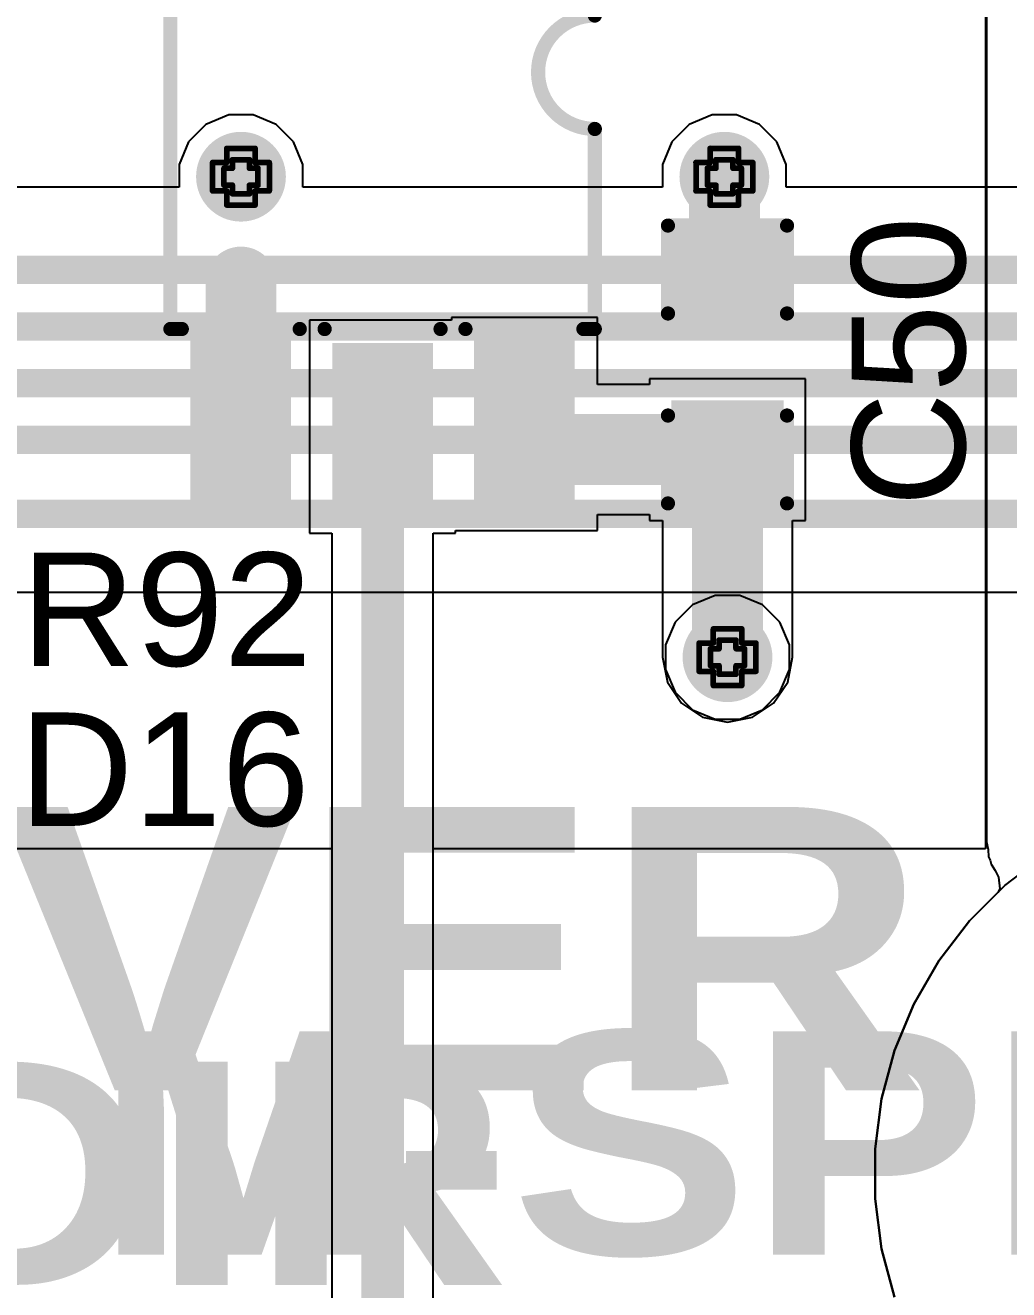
# Model space of a CAD drawing. Header units: inches. Extents: x -3 to 5259, y -3 to 5282.
# Drawn here: x 70.83 to 79.64, y 7.89 to 19.22 of the extents above; entities that cross this region are included whole.
import ezdxf

# ---------------------------------------------------------------- set-up
doc = ezdxf.new("R2010")
doc.units = ezdxf.units.IN
for name, color, linetype in [('Bottom Layer', 5, 'Continuous'), ('Bottom Solder', 6, 'Continuous'), ('Drill Drawing', 1, 'Continuous'), ('Layer 1', 16, 'Continuous'), ('Layer 2', 76, 'Continuous'), ('Top Layer', 1, 'Continuous'), ('Top Overlay', 2, 'Continuous'), ('Top Paste', 8, 'Continuous'), ('Top Solder', 216, 'Continuous'), ('Via Holes', 16, 'Continuous')]:
    doc.layers.add(name, color=color, linetype=linetype)
doc.styles.add('Arial', font='', dxfattribs={"height": 0.2})
doc.styles.add('Arial Black_Bold', font='', dxfattribs={"height": 0.2})
doc.styles.get('Arial').set_extended_font_data('Arial')
doc.styles.get('Arial Black_Bold').set_extended_font_data('Arial Black', bold=True)

# ---------------------------------------------------------------- blocks, each defined once
blk = doc.blocks.new('SO_5_19')
at = {"layer": 'Top Layer'}
for points in [[(-3.85, 0.87), (-3.85, 1.67), (-2.45, 1.67), (-2.45, 0.87)], [(2.45, 0.87), (2.45, 1.67), (3.85, 1.67), (3.85, 0.87)], [(2.475, -0.4), (2.475, 0.4), (3.875, 0.4), (3.875, -0.4)], [(-3.875, -1.67), (-3.875, -0.87), (-2.475, -0.87), (-2.475, -1.67)], [(2.45, -1.67), (2.45, -0.87), (3.85, -0.87), (3.85, -1.67)]]:
    blk.add_hatch(color=1, dxfattribs=at).paths.add_polyline_path(points)
at = {"layer": 'Top Paste'}
for points in [[(-3.85, 0.87), (-3.85, 1.67), (-2.45, 1.67), (-2.45, 0.87)], [(2.45, 0.87), (2.45, 1.67), (3.85, 1.67), (3.85, 0.87)], [(2.475, -0.4), (2.475, 0.4), (3.875, 0.4), (3.875, -0.4)], [(-3.875, -1.67), (-3.875, -0.87), (-2.475, -0.87), (-2.475, -1.67)], [(2.45, -1.67), (2.45, -0.87), (3.85, -0.87), (3.85, -1.67)]]:
    blk.add_hatch(color=8, dxfattribs=at).paths.add_polyline_path(points)
at = {"layer": 'Top Solder'}
for points in [[(-3.901, 0.819), (-3.901, 1.721), (-2.399, 1.721), (-2.399, 0.819)], [(2.399, 0.819), (2.399, 1.721), (3.901, 1.721), (3.901, 0.819)], [(2.424, -0.451), (2.424, 0.451), (3.926, 0.451), (3.926, -0.451)], [(-3.926, -1.721), (-3.926, -0.819), (-2.424, -0.819), (-2.424, -1.721)], [(2.399, -1.721), (2.399, -0.819), (3.901, -0.819), (3.901, -1.721)]]:
    blk.add_hatch(color=216, dxfattribs=at).paths.add_polyline_path(points)
at = {"layer": 'Top Overlay'}
for points in [[(-2.3, 1.798, 0.127, 0.127, 0), (-2.3, 1.9, 0.127, 0.127, 0)], [(-0.508, 1.9, 0.127, 0.127, 0), (-2.3, 1.9, 0.127, 0.127, 0)], [(0.508, 1.9, 0.127, 0.127, -1), (-0.508, 1.9, 0.127, 0.127, 0)], [(2.3, 1.9, 0.127, 0.127, 0), (0.508, 1.9, 0.127, 0.127, 0)], [(2.3, 1.798, 0.127, 0.127, 0), (2.3, 1.9, 0.127, 0.127, 0)], [(2.3, 1.798, 0.127, 0.127, 0), (2.3, 1.9, 0.127, 0.127, 0)], [(-3.988, 1.295, 0.127, 0.127, 0), (-4.115, 1.422, 0.127, 0.127, 0)], [(-4.115, 1.168, 0.127, 0.127, 0), (-4.115, 1.422, 0.127, 0.127, 0)], [(-4.115, 1.168, 0.127, 0.127, 0), (-3.988, 1.295, 0.127, 0.127, 0)], [(-2.3, -0.742, 0.127, 0.127, 0), (-2.3, 0.742, 0.127, 0.127, 0)], [(2.3, 0.519, 0.127, 0.127, 0), (2.3, 0.742, 0.127, 0.127, 0)], [(2.3, -0.742, 0.127, 0.127, 0), (2.3, -0.519, 0.127, 0.127, 0)], [(-2.3, -1.9, 0.127, 0.127, 0), (-2.3, -1.798, 0.127, 0.127, 0)], [(2.3, -1.9, 0.127, 0.127, 0), (2.3, -1.798, 0.127, 0.127, 0)], [(2.3, -1.9, 0.127, 0.127, 0), (-2.3, -1.9, 0.127, 0.127, 0)]]:
    blk.add_lwpolyline(points, format="xyseb", dxfattribs=at)
for points in [[(-2.332, 1.9, 0.0635, 0.0635, 1), (-2.268, 1.9, 0.0635, 0.0635, 1)], [(-2.332, 1.9, 0.0635, 0.0635, 1), (-2.268, 1.9, 0.0635, 0.0635, 1)], [(-0.54, 1.9, 0.0635, 0.0635, 1), (-0.476, 1.9, 0.0635, 0.0635, 1)], [(-0.539, 1.9, 0.0635, 0.0635, 1), (-0.476, 1.9, 0.0635, 0.0635, 1)], [(0.476, 1.9, 0.0635, 0.0635, 1), (0.54, 1.9, 0.0635, 0.0635, 1)], [(0.476, 1.9, 0.0635, 0.0635, 1), (0.54, 1.9, 0.0635, 0.0635, 1)], [(2.268, 1.9, 0.0635, 0.0635, 1), (2.332, 1.9, 0.0635, 0.0635, 1)], [(2.268, 1.9, 0.0635, 0.0635, 1), (2.332, 1.9, 0.0635, 0.0635, 1)], [(2.268, 1.9, 0.0635, 0.0635, 1), (2.332, 1.9, 0.0635, 0.0635, 1)], [(-2.332, 1.798, 0.0635, 0.0635, 1), (-2.268, 1.798, 0.0635, 0.0635, 1)], [(2.268, 1.798, 0.0635, 0.0635, 1), (2.332, 1.798, 0.0635, 0.0635, 1)], [(2.268, 1.798, 0.0635, 0.0635, 1), (2.332, 1.798, 0.0635, 0.0635, 1)], [(-4.147, 1.422, 0.0635, 0.0635, 1), (-4.083, 1.422, 0.0635, 0.0635, 1)], [(-4.147, 1.422, 0.0635, 0.0635, 1), (-4.083, 1.422, 0.0635, 0.0635, 1)], [(-4.02, 1.295, 0.0635, 0.0635, 1), (-3.956, 1.295, 0.0635, 0.0635, 1)], [(-4.02, 1.295, 0.0635, 0.0635, 1), (-3.956, 1.295, 0.0635, 0.0635, 1)], [(-4.147, 1.168, 0.0635, 0.0635, 1), (-4.083, 1.168, 0.0635, 0.0635, 1)], [(-4.147, 1.168, 0.0635, 0.0635, 1), (-4.083, 1.168, 0.0635, 0.0635, 1)], [(-2.332, 0.742, 0.0635, 0.0635, 1), (-2.268, 0.742, 0.0635, 0.0635, 1)], [(2.268, 0.742, 0.0635, 0.0635, 1), (2.332, 0.742, 0.0635, 0.0635, 1)], [(2.268, 0.519, 0.0635, 0.0635, 1), (2.332, 0.519, 0.0635, 0.0635, 1)], [(2.268, -0.519, 0.0635, 0.0635, 1), (2.332, -0.519, 0.0635, 0.0635, 1)], [(-2.332, -0.742, 0.0635, 0.0635, 1), (-2.268, -0.742, 0.0635, 0.0635, 1)], [(2.268, -0.742, 0.0635, 0.0635, 1), (2.332, -0.742, 0.0635, 0.0635, 1)], [(-2.332, -1.798, 0.0635, 0.0635, 1), (-2.268, -1.798, 0.0635, 0.0635, 1)], [(2.268, -1.798, 0.0635, 0.0635, 1), (2.332, -1.798, 0.0635, 0.0635, 1)], [(-2.332, -1.9, 0.0635, 0.0635, 1), (-2.268, -1.9, 0.0635, 0.0635, 1)], [(-2.332, -1.9, 0.0635, 0.0635, 1), (-2.268, -1.9, 0.0635, 0.0635, 1)], [(2.268, -1.9, 0.0635, 0.0635, 1), (2.332, -1.9, 0.0635, 0.0635, 1)], [(2.268, -1.9, 0.0635, 0.0635, 1), (2.332, -1.9, 0.0635, 0.0635, 1)]]:
    blk.add_lwpolyline(points, format="xyseb", close=True, dxfattribs=at)
blk = doc.blocks.new('C___0603_234')
at = {"layer": 'Top Layer'}
for points in [[(-0.381, 0.445), (-0.381, -0.445), (-1.143, -0.445), (-1.143, 0.445)], [(1.143, 0.445), (1.143, -0.445), (0.381, -0.445), (0.381, 0.445)]]:
    blk.add_hatch(color=1, dxfattribs=at).paths.add_polyline_path(points)
at = {"layer": 'Top Paste'}
for points in [[(-0.381, 0.445), (-0.381, -0.445), (-1.143, -0.445), (-1.143, 0.445)], [(1.143, 0.445), (1.143, -0.445), (0.381, -0.445), (0.381, 0.445)]]:
    blk.add_hatch(color=8, dxfattribs=at).paths.add_polyline_path(points)
at = {"layer": 'Top Solder'}
for points in [[(-0.321, 0.504), (-0.321, -0.504), (-1.203, -0.504), (-1.203, 0.504)], [(1.203, 0.504), (1.203, -0.504), (0.321, -0.504), (0.321, 0.504)]]:
    blk.add_hatch(color=216, dxfattribs=at).paths.add_polyline_path(points)
at = {"layer": 'Top Overlay'}
for points in [[(-1.245, 0.533, 0.127, 0.127, 0), (-0.457, 0.533, 0.127, 0.127, 0)], [(-1.245, 0.533, 0.127, 0.127, 0), (-1.245, -0.533, 0.127, 0.127, 0)], [(0.457, 0.533, 0.127, 0.127, 0), (1.245, 0.533, 0.127, 0.127, 0)], [(1.245, 0.533, 0.127, 0.127, 0), (1.245, -0.533, 0.127, 0.127, 0)], [(-1.245, -0.533, 0.127, 0.127, 0), (-0.457, -0.533, 0.127, 0.127, 0)], [(0.457, -0.533, 0.127, 0.127, 0), (1.245, -0.533, 0.127, 0.127, 0)]]:
    blk.add_lwpolyline(points, format="xyseb", dxfattribs=at)
for points in [[(-1.276, 0.533, 0.0635, 0.0635, 1), (-1.213, 0.533, 0.0635, 0.0635, 1)], [(-1.276, 0.533, 0.0635, 0.0635, 1), (-1.213, 0.533, 0.0635, 0.0635, 1)], [(-0.489, 0.533, 0.0635, 0.0635, 1), (-0.425, 0.533, 0.0635, 0.0635, 1)], [(0.425, 0.533, 0.0635, 0.0635, 1), (0.489, 0.533, 0.0635, 0.0635, 1)], [(1.213, 0.533, 0.0635, 0.0635, 1), (1.276, 0.533, 0.0635, 0.0635, 1)], [(1.213, 0.533, 0.0635, 0.0635, 1), (1.276, 0.533, 0.0635, 0.0635, 1)], [(-1.276, -0.533, 0.0635, 0.0635, 1), (-1.213, -0.533, 0.0635, 0.0635, 1)], [(-1.276, -0.533, 0.0635, 0.0635, 1), (-1.213, -0.533, 0.0635, 0.0635, 1)], [(-0.489, -0.533, 0.0635, 0.0635, 1), (-0.425, -0.533, 0.0635, 0.0635, 1)], [(0.425, -0.533, 0.0635, 0.0635, 1), (0.489, -0.533, 0.0635, 0.0635, 1)], [(1.213, -0.533, 0.0635, 0.0635, 1), (1.276, -0.533, 0.0635, 0.0635, 1)], [(1.213, -0.533, 0.0635, 0.0635, 1), (1.276, -0.533, 0.0635, 0.0635, 1)]]:
    blk.add_lwpolyline(points, format="xyseb", close=True, dxfattribs=at)

msp = doc.modelspace()

# ---------------------------------------------------------------- hatches: boundary and pattern name
at = {"layer": 'Bottom Layer'}
h = msp.add_hatch(color=5, dxfattribs=at)
edge = h.paths.add_edge_path()
edge.add_arc((72.765, 17.86), 0.3, 0, 360)
h = msp.add_hatch(color=5, dxfattribs=at)
edge = h.paths.add_edge_path()
edge.add_arc((77.093, 17.86), 0.3, 0, 360)
h = msp.add_hatch(color=5, dxfattribs=at)
edge = h.paths.add_edge_path()
edge.add_arc((77.121, 13.556), 0.3, 0, 360)
at = {"layer": 'Bottom Solder'}
h = msp.add_hatch(color=6, dxfattribs=at)
edge = h.paths.add_edge_path()
edge.add_arc((72.765, 17.86), 0.402, 0, 360)
h = msp.add_hatch(color=6, dxfattribs=at)
edge = h.paths.add_edge_path()
edge.add_arc((77.093, 17.86), 0.402, 0, 360)
h = msp.add_hatch(color=6, dxfattribs=at)
edge = h.paths.add_edge_path()
edge.add_arc((77.121, 13.556), 0.402, 0, 360)
at = {"layer": 'Layer 1'}
h = msp.add_hatch(color=16, dxfattribs=at)
edge = h.paths.add_edge_path()
edge.add_arc((72.765, 17.86), 0.3, 0, 360)
h = msp.add_hatch(color=16, dxfattribs=at)
edge = h.paths.add_edge_path()
edge.add_arc((77.093, 17.86), 0.3, 0, 360)
h = msp.add_hatch(color=16, dxfattribs=at)
edge = h.paths.add_edge_path()
edge.add_arc((77.121, 13.556), 0.3, 0, 360)
at = {"layer": 'Layer 2'}
h = msp.add_hatch(color=76, dxfattribs=at)
edge = h.paths.add_edge_path()
edge.add_arc((72.765, 17.86), 0.3, 0, 360)
h = msp.add_hatch(color=76, dxfattribs=at)
edge = h.paths.add_edge_path()
edge.add_arc((77.093, 17.86), 0.3, 0, 360)
h = msp.add_hatch(color=76, dxfattribs=at)
edge = h.paths.add_edge_path()
edge.add_arc((77.121, 13.556), 0.3, 0, 360)
at = {"layer": 'Top Layer'}
h = msp.add_hatch(color=1, dxfattribs=at)
edge = h.paths.add_edge_path()
edge.add_arc((72.765, 17.86), 0.3, 0, 360)
h = msp.add_hatch(color=1, dxfattribs=at)
edge = h.paths.add_edge_path()
edge.add_arc((77.093, 17.86), 0.3, 0, 360)
h = msp.add_hatch(color=1, dxfattribs=at)
edge = h.paths.add_edge_path()
edge.add_arc((77.121, 13.556), 0.3, 0, 360)
at = {"layer": 'Top Solder'}
h = msp.add_hatch(color=216, dxfattribs=at)
edge = h.paths.add_edge_path()
edge.add_arc((72.765, 17.86), 0.402, 0, 360)
h = msp.add_hatch(color=216, dxfattribs=at)
edge = h.paths.add_edge_path()
edge.add_arc((77.093, 17.86), 0.402, 0, 360)
h = msp.add_hatch(color=216, dxfattribs=at)
edge = h.paths.add_edge_path()
edge.add_arc((77.121, 13.556), 0.402, 0, 360)
at = {"layer": 'Via Holes'}
h = msp.add_hatch(color=7, dxfattribs=at)
edge = h.paths.add_edge_path()
edge.add_arc((72.765, 17.86), 0.15, 0, 360)
h = msp.add_hatch(color=7, dxfattribs=at)
edge = h.paths.add_edge_path()
edge.add_arc((77.093, 17.86), 0.15, 0, 360)
h = msp.add_hatch(color=7, dxfattribs=at)
edge = h.paths.add_edge_path()
edge.add_arc((77.121, 13.556), 0.15, 0, 360)

# ---------------------------------------------------------------- linework, layer by layer
at = {"layer": 'Bottom Layer'}
for p, q in [((77.011, 14.11), (76.807, 14.026)), ((77.011, 14.11), (76.807, 14.026)), ((77.231, 14.11), (77.011, 14.11)), ((77.231, 14.11), (77.011, 14.11)), ((77.435, 14.026), (77.231, 14.11)), ((77.435, 14.026), (77.231, 14.11)), ((76.807, 14.026), (76.652, 13.87)), ((76.807, 14.026), (76.652, 13.87)), ((77.591, 13.87), (77.435, 14.026)), ((77.591, 13.87), (77.435, 14.026)), ((76.652, 13.87), (76.567, 13.666)), ((76.652, 13.87), (76.567, 13.666)), ((77.675, 13.666), (77.591, 13.87)), ((77.675, 13.666), (77.591, 13.87)), ((76.567, 13.666), (76.567, 13.446)), ((76.567, 13.666), (76.567, 13.446)), ((77.675, 13.446), (77.675, 13.666)), ((77.675, 13.446), (77.675, 13.666)), ((76.567, 13.446), (76.652, 13.242)), ((76.567, 13.446), (76.652, 13.242)), ((77.591, 13.242), (77.675, 13.446)), ((77.591, 13.242), (77.675, 13.446)), ((76.652, 13.242), (76.807, 13.086)), ((76.652, 13.242), (76.807, 13.086)), ((77.435, 13.086), (77.591, 13.242)), ((77.435, 13.086), (77.591, 13.242)), ((76.807, 13.086), (77.011, 13.002)), ((76.807, 13.086), (77.011, 13.002)), ((77.231, 13.002), (77.435, 13.086)), ((77.231, 13.002), (77.435, 13.086)), ((77.011, 13.002), (77.231, 13.002)), ((77.011, 13.002), (77.231, 13.002))]:
    msp.add_line(p, q, dxfattribs=at)
at = {"layer": 'Drill Drawing'}
for points in [[(72.638, 17.987, 0.0508, 0.0508, 0), (72.638, 18.114, 0.0508, 0.0508, 0)], [(72.638, 18.114, 0.0508, 0.0508, 0), (72.892, 18.114, 0.0508, 0.0508, 0)], [(72.892, 17.987, 0.0508, 0.0508, 0), (72.892, 18.114, 0.0508, 0.0508, 0)], [(76.966, 17.987, 0.0508, 0.0508, 0), (76.966, 18.114, 0.0508, 0.0508, 0)], [(76.966, 18.114, 0.0508, 0.0508, 0), (77.22, 18.114, 0.0508, 0.0508, 0)], [(77.22, 17.987, 0.0508, 0.0508, 0), (77.22, 18.114, 0.0508, 0.0508, 0)], [(72.511, 17.733, 0.0508, 0.0508, 0), (72.511, 17.987, 0.0508, 0.0508, 0)], [(72.511, 17.987, 0.0508, 0.0508, 0), (72.638, 17.987, 0.0508, 0.0508, 0)], [(72.689, 17.936, 0.0508, 0.0508, 0), (72.689, 18.012, 0.0508, 0.0508, 0)], [(72.689, 18.012, 0.0508, 0.0508, 0), (72.841, 18.012, 0.0508, 0.0508, 0)], [(72.841, 17.936, 0.0508, 0.0508, 0), (72.841, 18.012, 0.0508, 0.0508, 0)], [(72.892, 17.987, 0.0508, 0.0508, 0), (73.019, 17.987, 0.0508, 0.0508, 0)], [(73.019, 17.733, 0.0508, 0.0508, 0), (73.019, 17.987, 0.0508, 0.0508, 0)], [(76.839, 17.733, 0.0508, 0.0508, 0), (76.839, 17.987, 0.0508, 0.0508, 0)], [(76.839, 17.987, 0.0508, 0.0508, 0), (76.966, 17.987, 0.0508, 0.0508, 0)], [(77.017, 17.936, 0.0508, 0.0508, 0), (77.017, 18.012, 0.0508, 0.0508, 0)], [(77.017, 18.012, 0.0508, 0.0508, 0), (77.169, 18.012, 0.0508, 0.0508, 0)], [(77.169, 17.936, 0.0508, 0.0508, 0), (77.169, 18.012, 0.0508, 0.0508, 0)], [(77.22, 17.987, 0.0508, 0.0508, 0), (77.347, 17.987, 0.0508, 0.0508, 0)], [(77.347, 17.733, 0.0508, 0.0508, 0), (77.347, 17.987, 0.0508, 0.0508, 0)], [(72.612, 17.784, 0.0508, 0.0508, 0), (72.612, 17.936, 0.0508, 0.0508, 0)], [(72.612, 17.936, 0.0508, 0.0508, 0), (72.689, 17.936, 0.0508, 0.0508, 0)], [(72.841, 17.936, 0.0508, 0.0508, 0), (72.917, 17.936, 0.0508, 0.0508, 0)], [(72.917, 17.784, 0.0508, 0.0508, 0), (72.917, 17.936, 0.0508, 0.0508, 0)], [(76.941, 17.784, 0.0508, 0.0508, 0), (76.941, 17.936, 0.0508, 0.0508, 0)], [(76.941, 17.936, 0.0508, 0.0508, 0), (77.017, 17.936, 0.0508, 0.0508, 0)], [(77.169, 17.936, 0.0508, 0.0508, 0), (77.245, 17.936, 0.0508, 0.0508, 0)], [(77.245, 17.784, 0.0508, 0.0508, 0), (77.245, 17.936, 0.0508, 0.0508, 0)], [(72.612, 17.784, 0.0508, 0.0508, 0), (72.689, 17.784, 0.0508, 0.0508, 0)], [(72.689, 17.707, 0.0508, 0.0508, 0), (72.689, 17.784, 0.0508, 0.0508, 0)], [(72.841, 17.784, 0.0508, 0.0508, 0), (72.917, 17.784, 0.0508, 0.0508, 0)], [(72.841, 17.707, 0.0508, 0.0508, 0), (72.841, 17.784, 0.0508, 0.0508, 0)], [(76.941, 17.784, 0.0508, 0.0508, 0), (77.017, 17.784, 0.0508, 0.0508, 0)], [(77.017, 17.707, 0.0508, 0.0508, 0), (77.017, 17.784, 0.0508, 0.0508, 0)], [(77.169, 17.784, 0.0508, 0.0508, 0), (77.245, 17.784, 0.0508, 0.0508, 0)], [(77.169, 17.707, 0.0508, 0.0508, 0), (77.169, 17.784, 0.0508, 0.0508, 0)], [(72.511, 17.733, 0.0508, 0.0508, 0), (72.638, 17.733, 0.0508, 0.0508, 0)], [(72.638, 17.606, 0.0508, 0.0508, 0), (72.638, 17.733, 0.0508, 0.0508, 0)], [(72.689, 17.707, 0.0508, 0.0508, 0), (72.841, 17.707, 0.0508, 0.0508, 0)], [(72.892, 17.733, 0.0508, 0.0508, 0), (73.019, 17.733, 0.0508, 0.0508, 0)], [(72.892, 17.606, 0.0508, 0.0508, 0), (72.892, 17.733, 0.0508, 0.0508, 0)], [(76.839, 17.733, 0.0508, 0.0508, 0), (76.966, 17.733, 0.0508, 0.0508, 0)], [(76.966, 17.606, 0.0508, 0.0508, 0), (76.966, 17.733, 0.0508, 0.0508, 0)], [(77.017, 17.707, 0.0508, 0.0508, 0), (77.169, 17.707, 0.0508, 0.0508, 0)], [(77.22, 17.733, 0.0508, 0.0508, 0), (77.347, 17.733, 0.0508, 0.0508, 0)], [(77.22, 17.606, 0.0508, 0.0508, 0), (77.22, 17.733, 0.0508, 0.0508, 0)], [(72.638, 17.606, 0.0508, 0.0508, 0), (72.892, 17.606, 0.0508, 0.0508, 0)], [(76.966, 17.606, 0.0508, 0.0508, 0), (77.22, 17.606, 0.0508, 0.0508, 0)], [(76.994, 13.683, 0.0508, 0.0508, 0), (76.994, 13.81, 0.0508, 0.0508, 0)], [(76.994, 13.81, 0.0508, 0.0508, 0), (77.248, 13.81, 0.0508, 0.0508, 0)], [(77.248, 13.683, 0.0508, 0.0508, 0), (77.248, 13.81, 0.0508, 0.0508, 0)], [(76.867, 13.429, 0.0508, 0.0508, 0), (76.867, 13.683, 0.0508, 0.0508, 0)], [(76.867, 13.683, 0.0508, 0.0508, 0), (76.994, 13.683, 0.0508, 0.0508, 0)], [(77.045, 13.632, 0.0508, 0.0508, 0), (77.045, 13.709, 0.0508, 0.0508, 0)], [(77.045, 13.709, 0.0508, 0.0508, 0), (77.197, 13.709, 0.0508, 0.0508, 0)], [(77.197, 13.632, 0.0508, 0.0508, 0), (77.197, 13.709, 0.0508, 0.0508, 0)], [(77.248, 13.683, 0.0508, 0.0508, 0), (77.375, 13.683, 0.0508, 0.0508, 0)], [(77.375, 13.429, 0.0508, 0.0508, 0), (77.375, 13.683, 0.0508, 0.0508, 0)], [(76.969, 13.48, 0.0508, 0.0508, 0), (76.969, 13.632, 0.0508, 0.0508, 0)], [(76.969, 13.632, 0.0508, 0.0508, 0), (77.045, 13.632, 0.0508, 0.0508, 0)], [(77.197, 13.632, 0.0508, 0.0508, 0), (77.274, 13.632, 0.0508, 0.0508, 0)], [(77.274, 13.48, 0.0508, 0.0508, 0), (77.274, 13.632, 0.0508, 0.0508, 0)], [(76.969, 13.48, 0.0508, 0.0508, 0), (77.045, 13.48, 0.0508, 0.0508, 0)], [(77.045, 13.404, 0.0508, 0.0508, 0), (77.045, 13.48, 0.0508, 0.0508, 0)], [(77.197, 13.48, 0.0508, 0.0508, 0), (77.274, 13.48, 0.0508, 0.0508, 0)], [(77.197, 13.404, 0.0508, 0.0508, 0), (77.197, 13.48, 0.0508, 0.0508, 0)], [(76.867, 13.429, 0.0508, 0.0508, 0), (76.994, 13.429, 0.0508, 0.0508, 0)], [(76.994, 13.302, 0.0508, 0.0508, 0), (76.994, 13.429, 0.0508, 0.0508, 0)], [(77.045, 13.404, 0.0508, 0.0508, 0), (77.197, 13.404, 0.0508, 0.0508, 0)], [(77.248, 13.429, 0.0508, 0.0508, 0), (77.375, 13.429, 0.0508, 0.0508, 0)], [(77.248, 13.302, 0.0508, 0.0508, 0), (77.248, 13.429, 0.0508, 0.0508, 0)], [(76.994, 13.302, 0.0508, 0.0508, 0), (77.248, 13.302, 0.0508, 0.0508, 0)]]:
    msp.add_lwpolyline(points, format="xyseb", dxfattribs=at)
for points in [[(72.625, 18.114, 0.0254, 0.0254, 1), (72.65, 18.114, 0.0254, 0.0254, 1)], [(72.625, 18.114, 0.0254, 0.0254, 1), (72.65, 18.114, 0.0254, 0.0254, 1)], [(72.879, 18.114, 0.0254, 0.0254, 1), (72.904, 18.114, 0.0254, 0.0254, 1)], [(72.879, 18.114, 0.0254, 0.0254, 1), (72.904, 18.114, 0.0254, 0.0254, 1)], [(76.953, 18.114, 0.0254, 0.0254, 1), (76.979, 18.114, 0.0254, 0.0254, 1)], [(76.953, 18.114, 0.0254, 0.0254, 1), (76.979, 18.114, 0.0254, 0.0254, 1)], [(77.207, 18.114, 0.0254, 0.0254, 1), (77.233, 18.114, 0.0254, 0.0254, 1)], [(77.207, 18.114, 0.0254, 0.0254, 1), (77.233, 18.114, 0.0254, 0.0254, 1)], [(72.498, 17.987, 0.0254, 0.0254, 1), (72.523, 17.987, 0.0254, 0.0254, 1)], [(72.498, 17.987, 0.0254, 0.0254, 1), (72.523, 17.987, 0.0254, 0.0254, 1)], [(72.625, 17.987, 0.0254, 0.0254, 1), (72.65, 17.987, 0.0254, 0.0254, 1)], [(72.625, 17.987, 0.0254, 0.0254, 1), (72.65, 17.987, 0.0254, 0.0254, 1)], [(72.676, 18.012, 0.0254, 0.0254, 1), (72.701, 18.012, 0.0254, 0.0254, 1)], [(72.676, 18.012, 0.0254, 0.0254, 1), (72.701, 18.012, 0.0254, 0.0254, 1)], [(72.828, 18.012, 0.0254, 0.0254, 1), (72.854, 18.012, 0.0254, 0.0254, 1)], [(72.828, 18.012, 0.0254, 0.0254, 1), (72.854, 18.012, 0.0254, 0.0254, 1)], [(72.879, 17.987, 0.0254, 0.0254, 1), (72.904, 17.987, 0.0254, 0.0254, 1)], [(72.879, 17.987, 0.0254, 0.0254, 1), (72.904, 17.987, 0.0254, 0.0254, 1)], [(73.006, 17.987, 0.0254, 0.0254, 1), (73.031, 17.987, 0.0254, 0.0254, 1)], [(73.006, 17.987, 0.0254, 0.0254, 1), (73.031, 17.987, 0.0254, 0.0254, 1)], [(76.826, 17.987, 0.0254, 0.0254, 1), (76.852, 17.987, 0.0254, 0.0254, 1)], [(76.826, 17.987, 0.0254, 0.0254, 1), (76.852, 17.987, 0.0254, 0.0254, 1)], [(76.953, 17.987, 0.0254, 0.0254, 1), (76.979, 17.987, 0.0254, 0.0254, 1)], [(76.953, 17.987, 0.0254, 0.0254, 1), (76.979, 17.987, 0.0254, 0.0254, 1)], [(77.004, 18.012, 0.0254, 0.0254, 1), (77.03, 18.012, 0.0254, 0.0254, 1)], [(77.004, 18.012, 0.0254, 0.0254, 1), (77.03, 18.012, 0.0254, 0.0254, 1)], [(77.157, 18.012, 0.0254, 0.0254, 1), (77.182, 18.012, 0.0254, 0.0254, 1)], [(77.157, 18.012, 0.0254, 0.0254, 1), (77.182, 18.012, 0.0254, 0.0254, 1)], [(77.207, 17.987, 0.0254, 0.0254, 1), (77.233, 17.987, 0.0254, 0.0254, 1)], [(77.207, 17.987, 0.0254, 0.0254, 1), (77.233, 17.987, 0.0254, 0.0254, 1)], [(77.334, 17.987, 0.0254, 0.0254, 1), (77.36, 17.987, 0.0254, 0.0254, 1)], [(77.334, 17.987, 0.0254, 0.0254, 1), (77.36, 17.987, 0.0254, 0.0254, 1)], [(72.6, 17.936, 0.0254, 0.0254, 1), (72.625, 17.936, 0.0254, 0.0254, 1)], [(72.6, 17.936, 0.0254, 0.0254, 1), (72.625, 17.936, 0.0254, 0.0254, 1)], [(72.676, 17.936, 0.0254, 0.0254, 1), (72.701, 17.936, 0.0254, 0.0254, 1)], [(72.676, 17.936, 0.0254, 0.0254, 1), (72.701, 17.936, 0.0254, 0.0254, 1)], [(72.828, 17.936, 0.0254, 0.0254, 1), (72.854, 17.936, 0.0254, 0.0254, 1)], [(72.828, 17.936, 0.0254, 0.0254, 1), (72.854, 17.936, 0.0254, 0.0254, 1)], [(72.904, 17.936, 0.0254, 0.0254, 1), (72.93, 17.936, 0.0254, 0.0254, 1)], [(72.904, 17.936, 0.0254, 0.0254, 1), (72.93, 17.936, 0.0254, 0.0254, 1)], [(76.928, 17.936, 0.0254, 0.0254, 1), (76.953, 17.936, 0.0254, 0.0254, 1)], [(76.928, 17.936, 0.0254, 0.0254, 1), (76.953, 17.936, 0.0254, 0.0254, 1)], [(77.004, 17.936, 0.0254, 0.0254, 1), (77.03, 17.936, 0.0254, 0.0254, 1)], [(77.004, 17.936, 0.0254, 0.0254, 1), (77.03, 17.936, 0.0254, 0.0254, 1)], [(77.157, 17.936, 0.0254, 0.0254, 1), (77.182, 17.936, 0.0254, 0.0254, 1)], [(77.157, 17.936, 0.0254, 0.0254, 1), (77.182, 17.936, 0.0254, 0.0254, 1)], [(77.233, 17.936, 0.0254, 0.0254, 1), (77.258, 17.936, 0.0254, 0.0254, 1)], [(77.233, 17.936, 0.0254, 0.0254, 1), (77.258, 17.936, 0.0254, 0.0254, 1)], [(72.6, 17.784, 0.0254, 0.0254, 1), (72.625, 17.784, 0.0254, 0.0254, 1)], [(72.6, 17.784, 0.0254, 0.0254, 1), (72.625, 17.784, 0.0254, 0.0254, 1)], [(72.676, 17.784, 0.0254, 0.0254, 1), (72.701, 17.784, 0.0254, 0.0254, 1)], [(72.676, 17.784, 0.0254, 0.0254, 1), (72.701, 17.784, 0.0254, 0.0254, 1)], [(72.828, 17.784, 0.0254, 0.0254, 1), (72.854, 17.784, 0.0254, 0.0254, 1)], [(72.828, 17.784, 0.0254, 0.0254, 1), (72.854, 17.784, 0.0254, 0.0254, 1)], [(72.904, 17.784, 0.0254, 0.0254, 1), (72.93, 17.784, 0.0254, 0.0254, 1)], [(72.904, 17.784, 0.0254, 0.0254, 1), (72.93, 17.784, 0.0254, 0.0254, 1)], [(76.928, 17.784, 0.0254, 0.0254, 1), (76.953, 17.784, 0.0254, 0.0254, 1)], [(76.928, 17.784, 0.0254, 0.0254, 1), (76.953, 17.784, 0.0254, 0.0254, 1)], [(77.004, 17.784, 0.0254, 0.0254, 1), (77.03, 17.784, 0.0254, 0.0254, 1)], [(77.004, 17.784, 0.0254, 0.0254, 1), (77.03, 17.784, 0.0254, 0.0254, 1)], [(77.157, 17.784, 0.0254, 0.0254, 1), (77.182, 17.784, 0.0254, 0.0254, 1)], [(77.157, 17.784, 0.0254, 0.0254, 1), (77.182, 17.784, 0.0254, 0.0254, 1)], [(77.233, 17.784, 0.0254, 0.0254, 1), (77.258, 17.784, 0.0254, 0.0254, 1)], [(77.233, 17.784, 0.0254, 0.0254, 1), (77.258, 17.784, 0.0254, 0.0254, 1)], [(72.498, 17.733, 0.0254, 0.0254, 1), (72.523, 17.733, 0.0254, 0.0254, 1)], [(72.498, 17.733, 0.0254, 0.0254, 1), (72.523, 17.733, 0.0254, 0.0254, 1)], [(72.625, 17.733, 0.0254, 0.0254, 1), (72.65, 17.733, 0.0254, 0.0254, 1)], [(72.625, 17.733, 0.0254, 0.0254, 1), (72.65, 17.733, 0.0254, 0.0254, 1)], [(72.676, 17.707, 0.0254, 0.0254, 1), (72.701, 17.707, 0.0254, 0.0254, 1)], [(72.676, 17.707, 0.0254, 0.0254, 1), (72.701, 17.707, 0.0254, 0.0254, 1)], [(72.828, 17.707, 0.0254, 0.0254, 1), (72.854, 17.707, 0.0254, 0.0254, 1)], [(72.828, 17.707, 0.0254, 0.0254, 1), (72.854, 17.707, 0.0254, 0.0254, 1)], [(72.879, 17.733, 0.0254, 0.0254, 1), (72.904, 17.733, 0.0254, 0.0254, 1)], [(72.879, 17.733, 0.0254, 0.0254, 1), (72.904, 17.733, 0.0254, 0.0254, 1)], [(73.006, 17.733, 0.0254, 0.0254, 1), (73.031, 17.733, 0.0254, 0.0254, 1)], [(73.006, 17.733, 0.0254, 0.0254, 1), (73.031, 17.733, 0.0254, 0.0254, 1)], [(76.826, 17.733, 0.0254, 0.0254, 1), (76.852, 17.733, 0.0254, 0.0254, 1)], [(76.826, 17.733, 0.0254, 0.0254, 1), (76.852, 17.733, 0.0254, 0.0254, 1)], [(76.953, 17.733, 0.0254, 0.0254, 1), (76.979, 17.733, 0.0254, 0.0254, 1)], [(76.953, 17.733, 0.0254, 0.0254, 1), (76.979, 17.733, 0.0254, 0.0254, 1)], [(77.004, 17.707, 0.0254, 0.0254, 1), (77.03, 17.707, 0.0254, 0.0254, 1)], [(77.004, 17.707, 0.0254, 0.0254, 1), (77.03, 17.707, 0.0254, 0.0254, 1)], [(77.157, 17.707, 0.0254, 0.0254, 1), (77.182, 17.707, 0.0254, 0.0254, 1)], [(77.157, 17.707, 0.0254, 0.0254, 1), (77.182, 17.707, 0.0254, 0.0254, 1)], [(77.207, 17.733, 0.0254, 0.0254, 1), (77.233, 17.733, 0.0254, 0.0254, 1)], [(77.207, 17.733, 0.0254, 0.0254, 1), (77.233, 17.733, 0.0254, 0.0254, 1)], [(77.334, 17.733, 0.0254, 0.0254, 1), (77.36, 17.733, 0.0254, 0.0254, 1)], [(77.334, 17.733, 0.0254, 0.0254, 1), (77.36, 17.733, 0.0254, 0.0254, 1)], [(72.625, 17.606, 0.0254, 0.0254, 1), (72.65, 17.606, 0.0254, 0.0254, 1)], [(72.625, 17.606, 0.0254, 0.0254, 1), (72.65, 17.606, 0.0254, 0.0254, 1)], [(72.879, 17.606, 0.0254, 0.0254, 1), (72.904, 17.606, 0.0254, 0.0254, 1)], [(72.879, 17.606, 0.0254, 0.0254, 1), (72.904, 17.606, 0.0254, 0.0254, 1)], [(76.953, 17.606, 0.0254, 0.0254, 1), (76.979, 17.606, 0.0254, 0.0254, 1)], [(76.953, 17.606, 0.0254, 0.0254, 1), (76.979, 17.606, 0.0254, 0.0254, 1)], [(77.207, 17.606, 0.0254, 0.0254, 1), (77.233, 17.606, 0.0254, 0.0254, 1)], [(77.207, 17.606, 0.0254, 0.0254, 1), (77.233, 17.606, 0.0254, 0.0254, 1)], [(76.982, 13.81, 0.0254, 0.0254, 1), (77.007, 13.81, 0.0254, 0.0254, 1)], [(76.982, 13.81, 0.0254, 0.0254, 1), (77.007, 13.81, 0.0254, 0.0254, 1)], [(77.236, 13.81, 0.0254, 0.0254, 1), (77.261, 13.81, 0.0254, 0.0254, 1)], [(77.236, 13.81, 0.0254, 0.0254, 1), (77.261, 13.81, 0.0254, 0.0254, 1)], [(76.855, 13.683, 0.0254, 0.0254, 1), (76.88, 13.683, 0.0254, 0.0254, 1)], [(76.855, 13.683, 0.0254, 0.0254, 1), (76.88, 13.683, 0.0254, 0.0254, 1)], [(76.982, 13.683, 0.0254, 0.0254, 1), (77.007, 13.683, 0.0254, 0.0254, 1)], [(76.982, 13.683, 0.0254, 0.0254, 1), (77.007, 13.683, 0.0254, 0.0254, 1)], [(77.032, 13.709, 0.0254, 0.0254, 1), (77.058, 13.709, 0.0254, 0.0254, 1)], [(77.032, 13.709, 0.0254, 0.0254, 1), (77.058, 13.709, 0.0254, 0.0254, 1)], [(77.185, 13.709, 0.0254, 0.0254, 1), (77.21, 13.709, 0.0254, 0.0254, 1)], [(77.185, 13.709, 0.0254, 0.0254, 1), (77.21, 13.709, 0.0254, 0.0254, 1)], [(77.236, 13.683, 0.0254, 0.0254, 1), (77.261, 13.683, 0.0254, 0.0254, 1)], [(77.236, 13.683, 0.0254, 0.0254, 1), (77.261, 13.683, 0.0254, 0.0254, 1)], [(77.363, 13.683, 0.0254, 0.0254, 1), (77.388, 13.683, 0.0254, 0.0254, 1)], [(77.363, 13.683, 0.0254, 0.0254, 1), (77.388, 13.683, 0.0254, 0.0254, 1)], [(76.956, 13.632, 0.0254, 0.0254, 1), (76.982, 13.632, 0.0254, 0.0254, 1)], [(76.956, 13.632, 0.0254, 0.0254, 1), (76.982, 13.632, 0.0254, 0.0254, 1)], [(77.032, 13.632, 0.0254, 0.0254, 1), (77.058, 13.632, 0.0254, 0.0254, 1)], [(77.032, 13.632, 0.0254, 0.0254, 1), (77.058, 13.632, 0.0254, 0.0254, 1)], [(77.185, 13.632, 0.0254, 0.0254, 1), (77.21, 13.632, 0.0254, 0.0254, 1)], [(77.185, 13.632, 0.0254, 0.0254, 1), (77.21, 13.632, 0.0254, 0.0254, 1)], [(77.261, 13.632, 0.0254, 0.0254, 1), (77.286, 13.632, 0.0254, 0.0254, 1)], [(77.261, 13.632, 0.0254, 0.0254, 1), (77.286, 13.632, 0.0254, 0.0254, 1)], [(76.956, 13.48, 0.0254, 0.0254, 1), (76.982, 13.48, 0.0254, 0.0254, 1)], [(76.956, 13.48, 0.0254, 0.0254, 1), (76.982, 13.48, 0.0254, 0.0254, 1)], [(77.032, 13.48, 0.0254, 0.0254, 1), (77.058, 13.48, 0.0254, 0.0254, 1)], [(77.032, 13.48, 0.0254, 0.0254, 1), (77.058, 13.48, 0.0254, 0.0254, 1)], [(77.185, 13.48, 0.0254, 0.0254, 1), (77.21, 13.48, 0.0254, 0.0254, 1)], [(77.185, 13.48, 0.0254, 0.0254, 1), (77.21, 13.48, 0.0254, 0.0254, 1)], [(77.261, 13.48, 0.0254, 0.0254, 1), (77.286, 13.48, 0.0254, 0.0254, 1)], [(77.261, 13.48, 0.0254, 0.0254, 1), (77.286, 13.48, 0.0254, 0.0254, 1)], [(76.855, 13.429, 0.0254, 0.0254, 1), (76.88, 13.429, 0.0254, 0.0254, 1)], [(76.855, 13.429, 0.0254, 0.0254, 1), (76.88, 13.429, 0.0254, 0.0254, 1)], [(76.982, 13.429, 0.0254, 0.0254, 1), (77.007, 13.429, 0.0254, 0.0254, 1)], [(76.982, 13.429, 0.0254, 0.0254, 1), (77.007, 13.429, 0.0254, 0.0254, 1)], [(77.032, 13.404, 0.0254, 0.0254, 1), (77.058, 13.404, 0.0254, 0.0254, 1)], [(77.032, 13.404, 0.0254, 0.0254, 1), (77.058, 13.404, 0.0254, 0.0254, 1)], [(77.185, 13.404, 0.0254, 0.0254, 1), (77.21, 13.404, 0.0254, 0.0254, 1)], [(77.185, 13.404, 0.0254, 0.0254, 1), (77.21, 13.404, 0.0254, 0.0254, 1)], [(77.236, 13.429, 0.0254, 0.0254, 1), (77.261, 13.429, 0.0254, 0.0254, 1)], [(77.236, 13.429, 0.0254, 0.0254, 1), (77.261, 13.429, 0.0254, 0.0254, 1)], [(77.363, 13.429, 0.0254, 0.0254, 1), (77.388, 13.429, 0.0254, 0.0254, 1)], [(77.363, 13.429, 0.0254, 0.0254, 1), (77.388, 13.429, 0.0254, 0.0254, 1)], [(76.982, 13.302, 0.0254, 0.0254, 1), (77.007, 13.302, 0.0254, 0.0254, 1)], [(76.982, 13.302, 0.0254, 0.0254, 1), (77.007, 13.302, 0.0254, 0.0254, 1)], [(77.236, 13.302, 0.0254, 0.0254, 1), (77.261, 13.302, 0.0254, 0.0254, 1)], [(77.236, 13.302, 0.0254, 0.0254, 1), (77.261, 13.302, 0.0254, 0.0254, 1)]]:
    msp.add_lwpolyline(points, format="xyseb", close=True, dxfattribs=at)
at = {"layer": 'Layer 1'}
for p, q in [((77.011, 14.11), (76.807, 14.026)), ((77.231, 14.11), (77.011, 14.11)), ((77.435, 14.026), (77.231, 14.11)), ((76.807, 14.026), (76.652, 13.87)), ((77.591, 13.87), (77.435, 14.026)), ((76.652, 13.87), (76.567, 13.666)), ((77.675, 13.666), (77.591, 13.87)), ((76.567, 13.666), (76.567, 13.446)), ((77.675, 13.446), (77.675, 13.666)), ((76.567, 13.446), (76.652, 13.242)), ((77.591, 13.242), (77.675, 13.446)), ((76.652, 13.242), (76.807, 13.086)), ((77.435, 13.086), (77.591, 13.242)), ((76.807, 13.086), (77.011, 13.002)), ((77.231, 13.002), (77.435, 13.086)), ((77.011, 13.002), (77.231, 13.002))]:
    msp.add_line(p, q, dxfattribs=at)
at = {"layer": 'Layer 2'}
for p, q in [((72.655, 18.414), (72.451, 18.329)), ((72.875, 18.414), (72.655, 18.414)), ((73.079, 18.329), (72.875, 18.414)), ((76.983, 18.414), (76.779, 18.329)), ((77.203, 18.414), (76.983, 18.414)), ((77.407, 18.329), (77.203, 18.414)), ((72.451, 18.329), (72.295, 18.174)), ((73.234, 18.174), (73.079, 18.329)), ((76.779, 18.329), (76.623, 18.174)), ((77.563, 18.174), (77.407, 18.329)), ((72.295, 18.174), (72.211, 17.97)), ((73.319, 17.97), (73.234, 18.174)), ((76.623, 18.174), (76.539, 17.97)), ((77.647, 17.97), (77.563, 18.174)), ((72.211, 17.97), (72.211, 17.767)), ((73.319, 17.767), (73.319, 17.97)), ((76.539, 17.97), (76.539, 17.767)), ((77.647, 17.767), (77.647, 17.97)), ((72.211, 17.767), (68.143, 17.767)), ((76.539, 17.767), (73.319, 17.767)), ((102.503, 17.767), (77.647, 17.767)), ((66.281, 14.139), (121.859, 14.139))]:
    msp.add_line(p, q, dxfattribs=at)
for points in [[(67.148, 17.026, 0.254, 0.254, 0), (125.296, 17.026, 0.254, 0.254, 0)], [(66.938, 16.518, 0.254, 0.254, 0), (126.536, 16.518, 0.254, 0.254, 0)], [(66.727, 16.01, 0.254, 0.254, 0), (127.331, 16.01, 0.254, 0.254, 0)], [(66.517, 15.502, 0.254, 0.254, 0), (132.676, 15.502, 0.254, 0.254, 0)], [(66.461, 14.839, 0.254, 0.254, 0), (119.625, 14.839, 0.254, 0.254, 0)]]:
    msp.add_lwpolyline(points, format="xyseb", dxfattribs=at)
at = {"layer": 'Top Layer'}
for p, q in [((79.441, 33.302), (79.441, 11.901)), ((79.43, 30.734), (79.43, 11.84)), ((74.649, 16.575), (73.379, 16.575)), ((73.379, 16.575), (73.379, 14.667)), ((74.649, 16.575), (73.379, 16.575)), ((73.379, 16.575), (73.379, 14.667)), ((75.957, 16.6), (74.649, 16.6)), ((74.649, 16.6), (74.649, 16.575)), ((75.957, 16.6), (74.649, 16.6)), ((74.649, 16.6), (74.649, 16.575)), ((75.957, 15.999), (75.957, 16.6)), ((75.957, 15.999), (75.957, 16.6)), ((76.423, 15.999), (75.957, 15.999)), ((76.423, 15.999), (75.957, 15.999)), ((77.82, 16.051), (76.423, 16.051)), ((76.423, 16.051), (76.423, 15.999)), ((77.82, 16.051), (76.423, 16.051)), ((76.423, 16.051), (76.423, 15.999)), ((77.82, 14.781), (77.82, 16.051)), ((77.82, 14.781), (77.82, 16.051)), ((75.957, 14.692), (75.957, 14.833)), ((75.957, 14.833), (76.423, 14.833)), ((75.957, 14.692), (75.957, 14.833)), ((75.957, 14.833), (76.423, 14.833)), ((76.423, 14.833), (76.423, 14.781)), ((76.423, 14.833), (76.423, 14.781)), ((76.423, 14.781), (76.539, 14.781)), ((76.423, 14.781), (76.539, 14.781)), ((76.539, 14.781), (76.539, 13.556)), ((76.539, 14.781), (76.539, 13.556)), ((77.704, 13.556), (77.704, 14.781)), ((77.704, 14.781), (77.82, 14.781)), ((77.704, 13.556), (77.704, 14.781)), ((77.704, 14.781), (77.82, 14.781)), ((73.379, 14.667), (73.579, 14.667)), ((73.379, 14.667), (73.579, 14.667)), ((73.579, 14.667), (73.579, 4.068)), ((73.579, 14.667), (73.579, 11.84)), ((74.486, 4.068), (74.486, 14.667)), ((74.486, 14.667), (74.687, 14.667)), ((74.486, 11.84), (74.486, 14.667)), ((74.486, 14.667), (74.687, 14.667)), ((74.687, 14.667), (74.687, 14.692)), ((74.687, 14.692), (75.957, 14.692)), ((74.687, 14.667), (74.687, 14.692)), ((74.687, 14.692), (75.957, 14.692)), ((76.539, 13.556), (76.583, 13.333)), ((76.539, 13.556), (76.583, 13.333)), ((77.66, 13.333), (77.704, 13.556)), ((77.66, 13.333), (77.704, 13.556)), ((76.583, 13.333), (76.709, 13.144)), ((76.583, 13.333), (76.709, 13.144)), ((77.533, 13.144), (77.66, 13.333)), ((77.533, 13.144), (77.66, 13.333)), ((76.709, 13.144), (76.898, 13.018)), ((76.709, 13.144), (76.898, 13.018)), ((77.344, 13.018), (77.533, 13.144)), ((77.344, 13.018), (77.533, 13.144)), ((76.898, 13.018), (77.121, 12.973)), ((76.898, 13.018), (77.121, 12.973)), ((77.121, 12.973), (77.344, 13.018)), ((77.121, 12.973), (77.344, 13.018)), ((79.441, 11.901), (79.454, 11.835)), ((73.579, 11.84), (69.602, 11.84)), ((79.43, 11.84), (74.486, 11.84)), ((79.454, 11.835), (79.459, 11.767)), ((79.605, 11.512), (79.962, 11.785)), ((79.459, 11.767), (79.474, 11.737)), ((79.474, 11.737), (79.481, 11.703)), ((79.481, 11.703), (79.518, 11.647)), ((79.518, 11.647), (79.548, 11.586)), ((79.548, 11.586), (79.56, 11.48)), ((79.287, 11.194), (79.605, 11.512)), ((79.541, 11.448), (79.287, 11.194)), ((79.56, 11.48), (79.541, 11.448)), ((79.014, 10.837), (79.287, 11.194)), ((79.287, 11.194), (79.014, 10.837)), ((78.789, 10.448), (79.014, 10.837)), ((79.014, 10.837), (78.789, 10.448)), ((78.617, 10.033), (78.789, 10.448)), ((78.789, 10.448), (78.617, 10.033)), ((78.501, 9.599), (78.617, 10.033)), ((78.617, 10.033), (78.501, 9.599)), ((78.442, 9.153), (78.501, 9.599)), ((78.501, 9.599), (78.442, 9.153)), ((78.442, 8.928), (78.442, 9.153)), ((78.442, 9.153), (78.442, 8.704)), ((78.442, 8.928), (78.442, 8.928)), ((78.442, 8.704), (78.442, 8.928)), ((78.501, 8.258), (78.442, 8.704)), ((78.442, 8.704), (78.501, 8.258)), ((78.617, 7.824), (78.501, 8.258)), ((78.501, 8.258), (78.617, 7.824))]:
    msp.add_line(p, q, dxfattribs=at)
for points in [[(77.093, 16.947, 0.635, 0.635, 0), (77.093, 17.86, 0.635, 0.635, 0)], [(72.765, 15.624, 0.635, 0.635, 0), (72.765, 16.916, 0.635, 0.635, 0)], [(75.303, 15.499, 0.635, 0.635, 0), (75.303, 15.604, 0.635, 0.635, 0)], [(74.033, 2.355, 0.381, 0.381, 0), (74.033, 15.621, 0.381, 0.381, 0)], [(75.303, 15.499, 0.635, 0.635, 0), (75.385, 15.416, 0.635, 0.635, 0)], [(75.303, 15.604, 0.381, 0.381, 0), (75.303, 15.624, 0.381, 0.381, 0)], [(75.385, 15.416, 0.635, 0.635, 0), (77.121, 15.416, 0.635, 0.635, 0)], [(77.121, 13.556, 0.635, 0.635, 0), (77.121, 15.394, 0.635, 0.635, 0)]]:
    msp.add_lwpolyline(points, format="xyseb", dxfattribs=at)
for points in [[(76.934, 17.86, 0.318, 0.318, 1), (77.252, 17.86, 0.318, 0.318, 1)], [(72.606, 16.916, 0.318, 0.318, 1), (72.924, 16.916, 0.318, 0.318, 1)], [(76.934, 16.947, 0.318, 0.318, 1), (77.252, 16.947, 0.318, 0.318, 1)], [(72.606, 15.624, 0.318, 0.318, 1), (72.924, 15.624, 0.318, 0.318, 1)], [(75.144, 15.604, 0.318, 0.318, 1), (75.461, 15.604, 0.318, 0.318, 1)], [(73.937, 15.621, 0.191, 0.191, 1), (74.128, 15.621, 0.191, 0.191, 1)], [(75.144, 15.499, 0.318, 0.318, 1), (75.461, 15.499, 0.318, 0.318, 1)], [(75.144, 15.499, 0.318, 0.318, 1), (75.461, 15.499, 0.318, 0.318, 1)], [(75.207, 15.624, 0.191, 0.191, 1), (75.398, 15.624, 0.191, 0.191, 1)], [(75.207, 15.604, 0.191, 0.191, 1), (75.398, 15.604, 0.191, 0.191, 1)], [(75.226, 15.416, 0.318, 0.318, 1), (75.544, 15.416, 0.318, 0.318, 1)], [(75.226, 15.416, 0.318, 0.318, 1), (75.544, 15.416, 0.318, 0.318, 1)], [(76.962, 15.416, 0.318, 0.318, 1), (77.28, 15.416, 0.318, 0.318, 1)], [(76.962, 15.394, 0.318, 0.318, 1), (77.28, 15.394, 0.318, 0.318, 1)], [(76.962, 13.556, 0.318, 0.318, 1), (77.28, 13.556, 0.318, 0.318, 1)]]:
    msp.add_lwpolyline(points, format="xyseb", close=True, dxfattribs=at)

# ---------------------------------------------------------------- block references
for name, p, rotation in [('SO_5_19', (74.033, 18.796), 270), ('C___0603_234', (77.121, 16.178), 90)]:
    msp.add_blockref(name, p, dxfattribs=dict(rotation=rotation))

# ---------------------------------------------------------------- texts
at = {"layer": 'Top Overlay'}
for s, height, rotation, style, p in [('C50', 1.016, 90, 'Arial', (79.248, 14.902)), ('BLDC DRIVER - 1', 2.54, 360, 'Arial Black_Bold', (51.173, 9.675)), ('M-SPD', 2, 360, 'Arial Black_Bold', (71.454, 8.205)), ('M-DIR', 2, 360, 'Arial Black_Bold', (65.932, 7.934))]:
    msp.add_text(s, height=height, rotation=rotation, dxfattribs=dict(at, style=style)).set_placement(p)
at = {"layer": 'Top Overlay', "style": 'Arial'}
for s, p in [('R92', (70.796, 13.478)), ('D16', (70.776, 12.045))]:
    msp.add_text(s, height=1.016, dxfattribs=at).set_placement(p)

doc.saveas('drawing.dxf')
